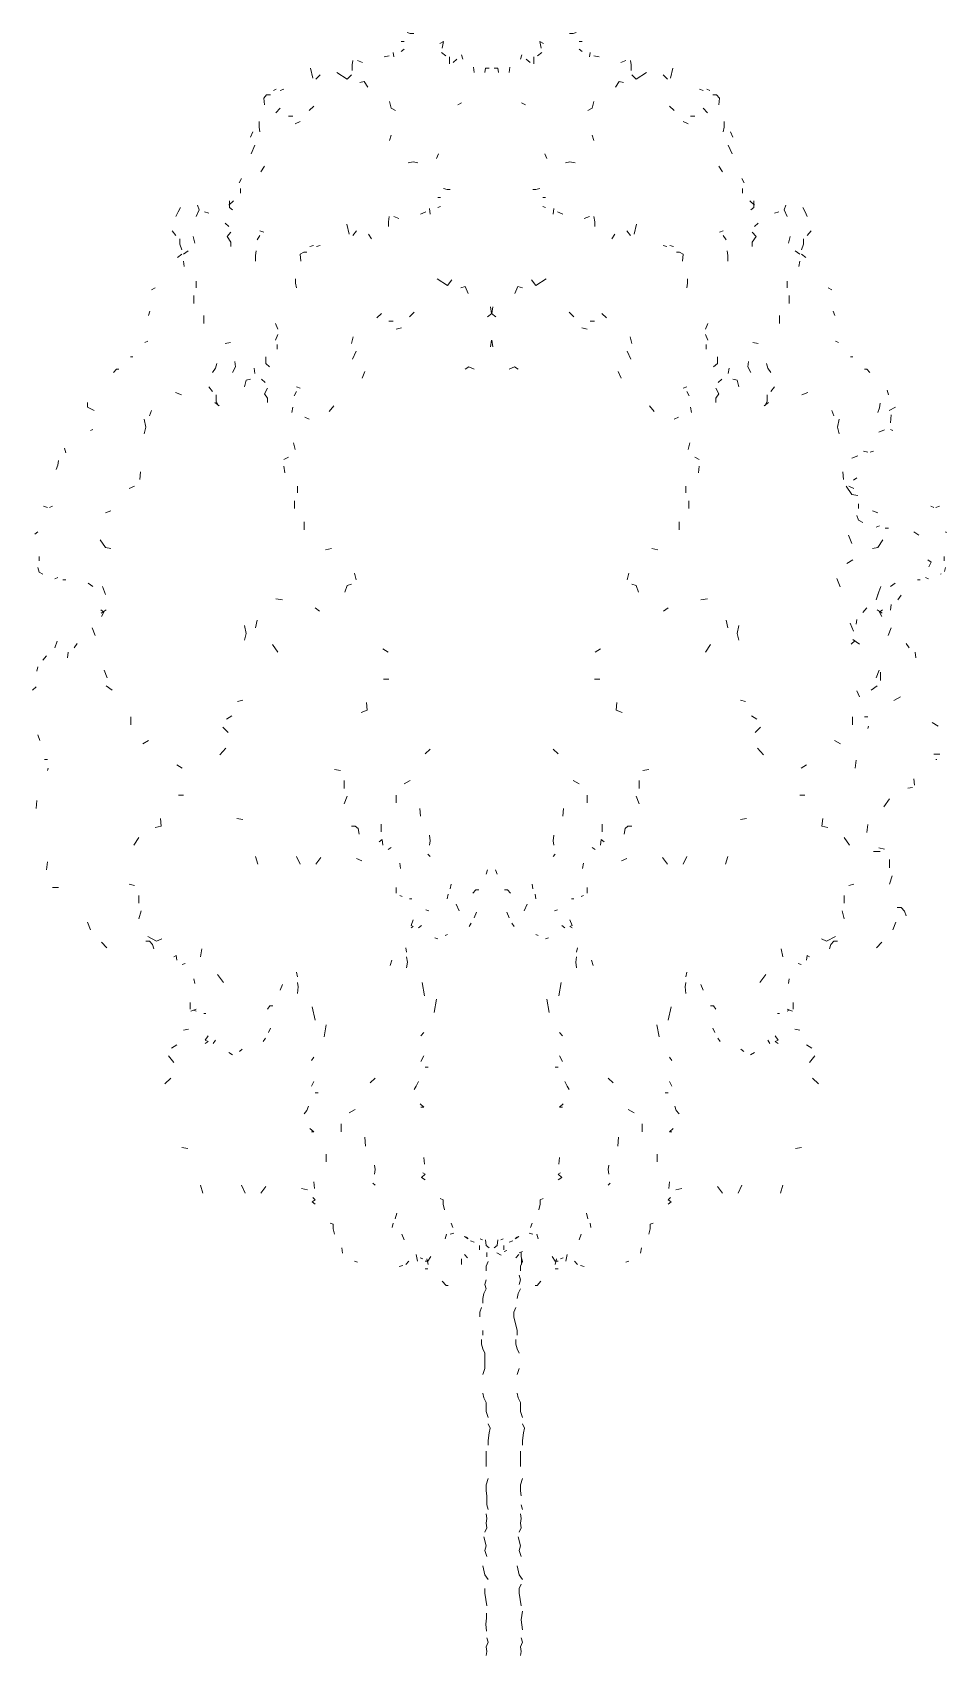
# Model space of a CAD drawing. Header units: metres. Extents: x -1315 to 1226, y 0 to 4513.
import ezdxf

# ---------------------------------------------------------------- set-up
doc = ezdxf.new("R2010")
doc.units = ezdxf.units.M
doc.layers.add('A-DETL-GENF', color=92, linetype='Continuous', lineweight=18)

# ---------------------------------------------------------------- blocks, each defined once
blk = doc.blocks.new('91 boom2 - symbolen_dwg_BE6B16-5053843-00_0 Basismaterialen')
at = {"layer": 'A-DETL-GENF'}
for p, q in [((-235.9, 4488.3), (-227.6, 4488.3)), ((266.8, 4488.3), (258.5, 4488.3)), ((-357.8, 4435.6), (-343.4, 4429.4)), ((-283.4, 4444.9), (-269, 4448)), ((-258.6, 4457.3), (-256.6, 4444.9)), ((-235.9, 4460.4), (-227.6, 4466.6)), ((-124.3, 4457.3), (-111.9, 4448)), ((-101.6, 4444.9), (-101.6, 4426.3)), ((-91.2, 4429.4), (-80.9, 4438.7)), ((-68.5, 4451.1), (-64.4, 4438.7)), ((99.4, 4451.1), (95.3, 4438.7)), ((122.1, 4429.4), (111.8, 4438.7)), ((132.5, 4444.9), (132.5, 4426.3)), ((155.2, 4457.3), (142.8, 4448)), ((266.8, 4460.4), (258.5, 4466.6)), ((289.5, 4457.3), (287.5, 4444.9)), ((314.3, 4444.9), (299.9, 4448)), ((388.7, 4435.6), (374.3, 4429.4)), ((-488, 4413.9), (-481.8, 4386)), ((-473.6, 4382.9), (-461.2, 4395.3)), ((-35.4, 4417), (-33.4, 4401.5)), ((66.3, 4417), (64.3, 4401.5)), ((504.5, 4382.9), (492.1, 4395.3)), ((518.9, 4413.9), (512.7, 4386)), ((-591.4, 4351.9), (-583.1, 4355)), ((-572.8, 4351.9), (-562.4, 4355)), ((603.7, 4351.9), (593.3, 4355)), ((622.3, 4351.9), (614, 4355)), ((-572.3, 4302.3), (-584.7, 4289.9)), ((-479.3, 4308.5), (-491.7, 4296.1)), ((-68, 4317.8), (-78.3, 4311.6)), ((98.9, 4317.8), (109.2, 4311.6)), ((510.2, 4308.5), (522.6, 4296.1)), ((603.2, 4302.3), (615.6, 4289.9)), ((-537.1, 4280.6), (-549.5, 4280.6)), ((-516.5, 4265.1), (-530.9, 4258.9)), ((547.4, 4265.1), (561.8, 4258.9)), ((568, 4280.6), (580.4, 4280.6)), ((-648.7, 4237.2), (-654.9, 4221.7)), ((-642.5, 4200), (-652.9, 4175.2)), ((-268.5, 4212.4), (-264.3, 4227.9)), ((299.4, 4212.4), (295.2, 4227.9)), ((673.4, 4200), (683.8, 4175.2)), ((679.6, 4237.2), (685.8, 4221.7)), ((-132.1, 4175.2), (-138.3, 4162.8)), ((163, 4175.2), (169.2, 4162.8)), ((-686.4, 4094.6), (-680.2, 4107)), ((-615.7, 4141.1), (-626, 4125.6)), ((646.6, 4141.1), (656.9, 4125.6)), ((717.3, 4094.6), (711.1, 4107)), ((-682.3, 4066.7), (-682.3, 4079.1)), ((713.2, 4066.7), (713.2, 4079.1)), ((-702.5, 4045), (-714.9, 4032.6)), ((-157.4, 4023.3), (-155.3, 4007.8)), ((-134.6, 4054.3), (-126.4, 4054.3)), ((-134.6, 4026.4), (-126.4, 4029.5)), ((165.5, 4054.3), (157.3, 4054.3)), ((165.5, 4026.4), (157.3, 4029.5)), ((188.3, 4023.3), (186.2, 4007.8)), ((733.4, 4045), (745.8, 4032.6)), ((-770.7, 4010.9), (-783.1, 4014)), ((-725.7, 3983), (-715.4, 3973.7)), ((-386.8, 3979.9), (-380.6, 3952)), ((-256.6, 4001.6), (-242.1, 3995.4)), ((-182.2, 4007.8), (-167.7, 4014)), ((213.1, 4007.8), (198.6, 4014)), ((287.5, 4001.6), (273, 3995.4)), ((417.7, 3979.9), (411.5, 3952)), ((756.6, 3983), (746.3, 3973.7)), ((801.6, 4010.9), (814, 4014)), ((-862.1, 3948.9), (-872.4, 3961.3)), ((-814.1, 3945.8), (-809.9, 3927.2)), ((-636.8, 3936.5), (-628.6, 3948.9)), ((-618.2, 3958.2), (-628.6, 3961.3)), ((-370.2, 3948.9), (-359.9, 3961.3)), ((-326.8, 3952), (-318.6, 3939.6)), ((357.7, 3952), (349.5, 3939.6)), ((401.1, 3948.9), (390.8, 3961.3)), ((649.1, 3958.2), (659.5, 3961.3)), ((667.7, 3936.5), (659.5, 3948.9)), ((845, 3945.8), (840.8, 3927.2)), ((893, 3948.9), (903.3, 3961.3)), ((-858, 3886.9), (-845.6, 3896.2)), ((-828.5, 3905.5), (-840.9, 3896.2)), ((-490.1, 3917.9), (-479.8, 3921)), ((-471.5, 3917.9), (-461.2, 3921)), ((502.4, 3917.9), (492.1, 3921)), ((521, 3917.9), (510.7, 3921)), ((859.4, 3905.5), (871.8, 3896.2)), ((888.9, 3886.9), (876.5, 3896.2)), ((-840.9, 3877.6), (-838.9, 3862.1)), ((871.8, 3877.6), (869.8, 3862.1)), ((-930.3, 3797), (-920, 3803.2)), ((-805.8, 3821.8), (-805.8, 3803.2)), ((836.7, 3821.8), (836.7, 3803.2)), ((961.2, 3797), (950.9, 3803.2)), ((-812, 3781.5), (-812, 3759.8)), ((842.9, 3781.5), (842.9, 3759.8)), ((-938.6, 3725.7), (-934.4, 3738.1)), ((-785.1, 3725.7), (-785.1, 3704)), ((-579, 3688.5), (-585.2, 3704)), ((-291.2, 3731.9), (-303.6, 3719.5)), ((-258.1, 3710.2), (-270.5, 3710.2)), ((-200.3, 3735), (-212.7, 3722.6)), ((231.2, 3735), (243.6, 3722.6)), ((289, 3710.2), (301.4, 3710.2)), ((322.1, 3731.9), (334.5, 3719.5)), ((609.9, 3688.5), (616.1, 3704)), ((816, 3725.7), (816, 3704)), ((969.5, 3725.7), (965.3, 3738.1)), ((-585.2, 3657.5), (-579, 3673)), ((-369.7, 3666.8), (-373.9, 3648.2)), ((-235.4, 3691.6), (-249.9, 3688.5)), ((12.6, 3638.9), (14.7, 3657.5)), ((18.3, 3638.9), (16.2, 3657.5)), ((266.3, 3691.6), (280.8, 3688.5)), ((400.6, 3666.8), (404.8, 3648.2)), ((616.1, 3657.5), (609.9, 3673)), ((-988.2, 3611), (-982, 3611)), ((-940.6, 3654.4), (-948.9, 3651.3)), ((-725.2, 3648.2), (-710.7, 3651.3)), ((-581, 3632.7), (-581, 3645.1)), ((-361.5, 3626.5), (-371.8, 3604.8)), ((392.4, 3626.5), (402.7, 3604.8)), ((611.9, 3632.7), (611.9, 3645.1)), ((756.1, 3648.2), (741.6, 3651.3)), ((971.5, 3654.4), (979.8, 3651.3)), ((1019.1, 3611), (1012.9, 3611)), ((-644.6, 3580), (-642.5, 3564.5)), ((-336.7, 3570.7), (-344.9, 3552.1)), ((367.6, 3570.7), (375.8, 3552.1)), ((675.5, 3580), (673.4, 3564.5)), ((-760.8, 3514.9), (-771.2, 3527.3)), ((-624.4, 3549), (-614.1, 3539.7)), ((-517, 3524.2), (-527.3, 3527.3)), ((547.9, 3524.2), (558.2, 3527.3)), ((655.3, 3549), (645, 3539.7)), ((791.7, 3514.9), (802.1, 3527.3)), ((-847.1, 3505.6), (-863.7, 3511.8)), ((-741.7, 3474.6), (-754.1, 3483.9)), ((-533.5, 3502.5), (-527.3, 3514.9)), ((564.4, 3502.5), (558.2, 3514.9)), ((772.6, 3474.6), (785, 3483.9)), ((878, 3505.6), (894.6, 3511.8)), ((1119.1, 3505.5), (1114.5, 3518.5)), ((-929.8, 3462.2), (-936, 3446.7)), ((-539.7, 3456), (-537.6, 3471.5)), ((-491.7, 3437.4), (-504.1, 3443.6)), ((-423.5, 3474.6), (-435.9, 3459.1)), ((454.4, 3474.6), (466.8, 3459.1)), ((522.6, 3437.4), (535, 3443.6)), ((570.6, 3456), (568.5, 3471.5)), ((960.7, 3462.2), (966.9, 3446.7)), ((1120.3, 3462.2), (1138.3, 3471.2)), ((1126.3, 3450.2), (1124, 3427.4)), ((-1099.8, 3406.4), (-1093.6, 3409.5)), ((1107.7, 3407.9), (1091.4, 3401.3)), ((1130.7, 3406.4), (1124.5, 3409.5)), ((-1168, 3344.4), (-1172.1, 3356.8)), ((-535.1, 3372.3), (-530.9, 3353.7)), ((566, 3372.3), (561.8, 3353.7)), ((1049.4, 3349.3), (1061, 3346)), ((1068, 3346), (1077.3, 3349.3)), ((-549.5, 3332), (-561.9, 3325.8)), ((-561.9, 3307.2), (-559.9, 3288.6)), ((580.4, 3332), (592.8, 3325.8)), ((592.8, 3307.2), (590.8, 3288.6)), ((1033.3, 3336.2), (1017, 3329.7)), ((-977.3, 3251.4), (-991.8, 3245.2)), ((-960.8, 3291.7), (-962.9, 3270)), ((-524.7, 3251.4), (-524.7, 3232.8)), ((555.6, 3251.4), (555.6, 3232.8)), ((991.7, 3291.7), (993.8, 3270)), ((1008.2, 3251.4), (1022.7, 3245.2)), ((1021.5, 3267.9), (1030.8, 3274.4)), ((-533, 3211.1), (-533, 3189.4)), ((563.9, 3211.1), (563.9, 3189.4)), ((-1230, 3195.6), (-1219.6, 3192.5)), ((-1213.4, 3192.5), (-1205.2, 3195.6)), ((-1043.5, 3183.2), (-1057.9, 3177)), ((1035.4, 3189.8), (1035.4, 3202.8)), ((1074.4, 3183.2), (1088.8, 3177)), ((1244.3, 3192.5), (1236.1, 3195.6)), ((1260.9, 3195.6), (1250.5, 3192.5)), ((-1254.8, 3118.1), (-1246.5, 3124.3)), ((-506.1, 3152.2), (-506.1, 3130.5)), ((537, 3152.2), (537, 3130.5)), ((1007.7, 3114.9), (1017, 3092.1)), ((1093.5, 3140.9), (1084.2, 3137.7)), ((1119.1, 3134.4), (1109.8, 3134.4)), ((1202.8, 3114.9), (1188.9, 3124.7)), ((1280, 3122.4), (1277.4, 3124.3)), ((-446.2, 3074.7), (-429.7, 3077.8)), ((477.1, 3074.7), (460.6, 3077.8)), ((-1242.4, 3043.7), (-1242.4, 3056.1)), ((1019.3, 3046.6), (1003.1, 3036.8)), ((1273.3, 3043.7), (1273.3, 3056.1)), ((1273.9, 3014.7), (1277.4, 3025.1)), ((-1190.7, 2997.2), (-1199, 2994.1)), ((-1168, 2991), (-1176.2, 2991)), ((-1093.6, 2972.4), (-1106, 2981.7)), ((-365.6, 3009.6), (-361.5, 2991)), ((396.5, 3009.6), (392.4, 2991)), ((975.2, 2994.5), (984.5, 2971.7)), ((1124.5, 2972.4), (1136.9, 2981.7)), ((1198.9, 2991), (1207.1, 2991)), ((1221.6, 2997.2), (1229.9, 2994.1)), ((1262.9, 3006.5), (1264.7, 3007.6)), ((-1066.2, 2972.4), (-1057.9, 2950.7)), ((-566.1, 2935.2), (-584.7, 2938.3)), ((597, 2935.2), (615.6, 2938.3)), ((1084.2, 2935.9), (1091.2, 2955.4)), ((1097.1, 2972.4), (1088.8, 2950.7)), ((1144.7, 2935.9), (1154, 2948.9)), ((-1055.9, 2907.3), (-1070.3, 2898)), ((-462.7, 2904.2), (-475.1, 2913.5)), ((493.6, 2904.2), (506, 2913.5)), ((1047, 2900.1), (1058.7, 2913.1)), ((1086.8, 2907.3), (1101.2, 2898)), ((1126.1, 2922.9), (1123.8, 2906.6)), ((-1095.1, 2857.7), (-1086.9, 2836)), ((-641, 2857.7), (-636.8, 2879.4)), ((671.9, 2857.7), (667.7, 2879.4)), ((1012.4, 2870.8), (1021.7, 2848)), ((1028.4, 2867.5), (1030.8, 2880.5)), ((1126, 2857.7), (1117.8, 2836)), ((-1199, 2801.9), (-1192.8, 2820.5)), ((-1145.2, 2801.9), (-1137, 2814.3)), ((-579, 2789.5), (-593.4, 2811.2)), ((-287.1, 2798.8), (-272.6, 2789.5)), ((318, 2798.8), (303.5, 2789.5)), ((609.9, 2789.5), (624.3, 2811.2)), ((1014.5, 2812.2), (1026.1, 2822)), ((1019.3, 2825.2), (1037.9, 2812.2)), ((1176.1, 2801.9), (1167.9, 2814.3)), ((-1232, 2767.8), (-1221.7, 2780.2)), ((-1161.8, 2789.5), (-1163.8, 2774)), ((1192.7, 2789.5), (1194.7, 2774)), ((-1248.6, 2736.8), (-1246.5, 2749.2)), ((-1062.1, 2739.9), (-1053.8, 2718.2)), ((-270.5, 2715.1), (-285, 2715.1)), ((301.4, 2715.1), (315.9, 2715.1)), ((1093, 2739.9), (1084.7, 2718.2)), ((1096.1, 2734.1), (1096.1, 2711.3)), ((-1261, 2684.1), (-1250.6, 2693.4)), ((-1055.9, 2696.5), (-1039.3, 2684.1)), ((1037.7, 2665.7), (1030.8, 2682)), ((1086.8, 2696.5), (1070.2, 2684.1)), ((1133.3, 2656), (1151.9, 2665.7)), ((-690.6, 2653.1), (-676.1, 2656.2)), ((721.5, 2653.1), (707, 2656.2)), ((-987.7, 2609.7), (-987.7, 2588)), ((-717.4, 2566.3), (-731.9, 2581.8)), ((-721.6, 2603.5), (-707.1, 2612.8)), ((752.5, 2603.5), (738, 2612.8)), ((748.3, 2566.3), (762.8, 2581.8)), ((1018.6, 2609.7), (1018.6, 2588)), ((1061, 2610.4), (1051.7, 2610.4)), ((1061, 2577.8), (1063.3, 2584.3)), ((1240.2, 2594.1), (1256.5, 2584.3)), ((-1240.3, 2544.6), (-1246.5, 2560.1)), ((-954.6, 2535.3), (-938.1, 2544.6)), ((985.5, 2535.3), (969, 2544.6)), ((-1219.6, 2491.9), (-1227.9, 2491.9)), ((-740.2, 2504.3), (-723.6, 2522.9)), ((-155.3, 2519.8), (-169.8, 2507.4)), ((186.2, 2519.8), (200.7, 2507.4)), ((771.1, 2504.3), (754.5, 2522.9)), ((1026.1, 2467.2), (1028.4, 2489.9)), ((1261.1, 2506.2), (1244.9, 2506.2)), ((1250.5, 2491.9), (1253.2, 2491.9)), ((-1219.6, 2460.9), (-1217.6, 2467.1)), ((-859.5, 2476.4), (-845.1, 2467.1)), ((-421.4, 2464), (-404.9, 2460.9)), ((452.3, 2464), (435.8, 2460.9)), ((890.4, 2476.4), (876, 2467.1)), ((1189.1, 2437.9), (1190.9, 2420.3)), ((-840.9, 2392.7), (-855.4, 2392.7)), ((-394.5, 2433), (-394.5, 2411.3)), ((-250.4, 2392.7), (-250.4, 2371)), ((-211.1, 2433), (-227.6, 2423.7)), ((242, 2433), (258.5, 2423.7)), ((281.3, 2392.7), (281.3, 2371)), ((425.4, 2433), (425.4, 2411.3)), ((871.8, 2392.7), (886.3, 2392.7)), ((1185.4, 2414), (1172.8, 2411.8)), ((-1250.6, 2355.5), (-1248.6, 2377.2)), ((-386.3, 2389.6), (-394.5, 2367.9)), ((-182.2, 2333.8), (-184.2, 2355.5)), ((213.1, 2333.8), (215.1, 2355.5)), ((417.2, 2389.6), (425.4, 2367.9)), ((1121.6, 2382.5), (1105.4, 2359.7)), ((-676.1, 2324.5), (-692.6, 2327.6)), ((-291.7, 2312.1), (-291.7, 2290.4)), ((322.6, 2312.1), (322.6, 2290.4)), ((707, 2324.5), (723.5, 2327.6)), ((1058.7, 2288.1), (1061, 2310.9)), ((-964.9, 2274.9), (-979.4, 2253.2)), ((995.8, 2274.9), (1010.3, 2253.2)), ((-634.8, 2200.5), (-641, 2222.2)), ((-517, 2200.5), (-527.3, 2222.2)), ((-459.1, 2219.1), (-473.6, 2200.5)), ((-345.4, 2209.8), (-359.9, 2216)), ((-272.6, 2240.8), (-264.3, 2247)), ((-155.3, 2222.2), (-161.5, 2228.4)), ((186.2, 2222.2), (192.4, 2228.4)), ((303.5, 2240.8), (295.2, 2247)), ((376.3, 2209.8), (390.8, 2216)), ((490, 2219.1), (504.5, 2200.5)), ((547.9, 2200.5), (558.2, 2222.2)), ((665.7, 2200.5), (671.9, 2222.2)), ((1095.9, 2236.1), (1077.3, 2236.1)), ((1091.4, 2245.8), (1107.7, 2242.6)), ((1121.6, 2213.3), (1121.6, 2190.5)), ((-1221.7, 2185), (-1219.6, 2206.7)), ((-239.5, 2203.6), (-237.5, 2188.1)), ((0.2, 2172.6), (4.3, 2185)), ((30.7, 2172.6), (26.6, 2185)), ((270.4, 2203.6), (268.4, 2188.1)), ((1128.6, 2167.7), (1121.6, 2144.9)), ((-1188.6, 2135.4), (-1205.2, 2135.4)), ((-991.8, 2144.7), (-977.3, 2141.6)), ((-249.9, 2135.4), (-249.9, 2119.9)), ((-99.5, 2132.3), (-97.4, 2144.7)), ((130.4, 2132.3), (128.3, 2144.7)), ((280.8, 2135.4), (280.8, 2119.9)), ((1022.7, 2144.7), (1008.2, 2141.6)), ((-964.9, 2113.7), (-964.9, 2092)), ((-239.5, 2113.7), (-233.3, 2110.6)), ((-212.7, 2104.4), (-206.5, 2104.4)), ((-107.8, 2104.4), (-105.7, 2116.8)), ((-74.7, 2070.3), (-83, 2088.9)), ((105.6, 2070.3), (113.9, 2088.9)), ((138.7, 2104.4), (136.6, 2116.8)), ((243.6, 2104.4), (237.4, 2104.4)), ((270.4, 2113.7), (264.2, 2110.6)), ((995.8, 2113.7), (995.8, 2092)), ((-1099.8, 2017.6), (-1108, 2039.3)), ((-958.7, 2070.3), (-964.9, 2048.6)), ((-159.4, 2070.3), (-167.7, 2073.4)), ((-47.3, 2026.9), (-41.1, 2036.2)), ((-32.9, 2051.7), (-26.7, 2067.2)), ((63.8, 2051.7), (57.6, 2067.2)), ((78.2, 2026.9), (72, 2036.2)), ((190.3, 2070.3), (198.6, 2073.4)), ((989.6, 2070.3), (995.8, 2048.6)), ((1130.7, 2017.6), (1138.9, 2039.3)), ((-187.9, 2023.8), (-179.6, 2030)), ((-142.4, 1995.9), (-134.1, 1992.8)), ((-113.5, 2002.1), (-107.3, 2005.2)), ((144.4, 2002.1), (138.2, 2005.2)), ((173.3, 1995.9), (165, 1992.8)), ((218.8, 2023.8), (210.5, 2030)), ((-1054.3, 1968), (-1068.8, 1983.5)), ((-793.9, 1943.2), (-789.8, 1964.9)), ((-223, 1968), (-220.9, 1955.6)), ((253.9, 1968), (251.8, 1955.6)), ((824.8, 1943.2), (820.7, 1964.9)), ((1085.2, 1968), (1099.7, 1983.5)), ((-845.1, 1921.5), (-836.8, 1924.6)), ((-526.8, 1899.8), (-524.7, 1887.4)), ((-266.4, 1918.4), (-262.3, 1933.9)), ((297.3, 1918.4), (293.2, 1933.9)), ((557.7, 1899.8), (555.6, 1887.4)), ((876, 1921.5), (867.7, 1924.6)), ((-812, 1881.2), (-809.9, 1868.8)), ((-729.8, 1871.9), (-746.4, 1893.6)), ((-572.3, 1850.2), (-566.1, 1865.7)), ((-177.5, 1871.9), (-171.3, 1834.7)), ((208.4, 1871.9), (202.2, 1834.7)), ((603.2, 1850.2), (597, 1865.7)), ((760.7, 1871.9), (777.3, 1893.6)), ((842.9, 1881.2), (840.8, 1868.8)), ((-822.3, 1816.1), (-822.3, 1797.5)), ((-138.3, 1825.4), (-144.5, 1788.2)), ((169.2, 1825.4), (175.4, 1788.2)), ((853.2, 1816.1), (853.2, 1797.5)), ((-820.8, 1791.3), (-806.3, 1797.5)), ((-812, 1794.4), (-805.8, 1791.3)), ((-785.1, 1785.1), (-778.9, 1785.1)), ((-483.4, 1803.7), (-475.1, 1766.5)), ((514.3, 1803.7), (506, 1766.5)), ((816, 1785.1), (809.8, 1785.1)), ((842.9, 1794.4), (836.7, 1791.3)), ((851.7, 1791.3), (837.2, 1797.5)), ((-841.4, 1738.6), (-827, 1741.7)), ((-619.8, 1707.6), (-613.6, 1716.9)), ((-605.3, 1732.4), (-599.1, 1744.8)), ((-444.1, 1754.1), (-450.3, 1720)), ((-173.4, 1732.4), (-181.7, 1723.1)), ((204.3, 1732.4), (212.6, 1723.1)), ((475, 1754.1), (481.2, 1720)), ((636.2, 1732.4), (630, 1744.8)), ((650.7, 1707.6), (644.5, 1716.9)), ((872.3, 1738.6), (857.9, 1741.7)), ((-874.5, 1689), (-860, 1698.3)), ((-758.3, 1701.4), (-752.1, 1710.7)), ((-714.9, 1676.6), (-704.5, 1670.4)), ((-685.9, 1679.7), (-677.7, 1685.9)), ((716.8, 1679.7), (708.6, 1685.9)), ((745.8, 1676.6), (735.4, 1670.4)), ((789.2, 1701.4), (783, 1710.7)), ((905.4, 1689), (890.9, 1698.3)), ((-868.3, 1648.7), (-882.8, 1667.3)), ((-479.3, 1664.2), (-485.5, 1654.9)), ((-173.4, 1667.3), (-181.7, 1651.8)), ((-169.3, 1636.3), (-161, 1636.3)), ((200.2, 1636.3), (191.9, 1636.3)), ((204.3, 1667.3), (212.6, 1651.8)), ((510.2, 1664.2), (516.4, 1654.9)), ((899.2, 1648.7), (913.7, 1667.3)), ((-893.1, 1589.8), (-876.6, 1605.3)), ((-479.3, 1596), (-485.5, 1583.6)), ((-308.2, 1605.3), (-322.7, 1592.9)), ((339.1, 1605.3), (353.6, 1592.9)), ((510.2, 1596), (516.4, 1583.6)), ((924, 1589.8), (907.5, 1605.3)), ((-475.1, 1565), (-466.9, 1565)), ((506, 1565), (497.8, 1565)), ((-364, 1518.5), (-380.6, 1509.2)), ((394.9, 1518.5), (411.5, 1509.2)), ((-403.3, 1478.2), (-403.3, 1456.5)), ((434.2, 1478.2), (434.2, 1456.5)), ((-829, 1410), (-845.6, 1413.1)), ((-335.1, 1416.2), (-337.2, 1441)), ((366, 1416.2), (368.1, 1441)), ((859.9, 1410), (876.5, 1413.1)), ((-444.6, 1394.5), (-444.6, 1372.8)), ((-173.4, 1385.2), (-171.3, 1366.6)), ((204.3, 1385.2), (202.2, 1366.6)), ((475.5, 1394.5), (475.5, 1372.8)), ((-479.3, 1317), (-477.2, 1298.4)), ((-308.2, 1307.7), (-314.4, 1313.9)), ((339.1, 1307.7), (345.3, 1313.9)), ((510.2, 1317), (508.1, 1298.4)), ((-787.7, 1286), (-793.9, 1307.7)), ((-669.9, 1286), (-680.2, 1307.7)), ((-612, 1304.6), (-626.5, 1286)), ((-496.3, 1295.3), (-512.8, 1298.4)), ((527.2, 1295.3), (543.7, 1298.4)), ((642.9, 1304.6), (657.4, 1286)), ((700.8, 1286), (711.1, 1307.7)), ((818.6, 1286), (824.8, 1307.7)), ((-252.4, 1214.7), (-248.3, 1230.2)), ((283.3, 1214.7), (279.2, 1230.2)), ((-260.7, 1189.9), (-258.6, 1202.3)), ((-89.2, 1174.4), (-99.5, 1171.3)), ((-96.9, 1202.3), (-92.8, 1189.9)), ((120.1, 1174.4), (130.4, 1171.3)), ((127.8, 1202.3), (123.7, 1189.9)), ((291.6, 1189.9), (289.5, 1202.3)), ((-400.7, 1134.1), (-398.7, 1118.6)), ((-227.6, 1155.8), (-233.8, 1171.3)), ((-109.8, 1171.3), (-114, 1158.9)), ((-33.4, 1149.6), (-43.7, 1152.7)), ((-18.4, 1127.9), (-18.4, 1140.3)), ((-16.3, 1158.9), (-10.1, 1155.8)), ((47.2, 1158.9), (41, 1155.8)), ((49.3, 1127.9), (49.3, 1140.3)), ((64.3, 1149.6), (74.6, 1152.7)), ((140.7, 1171.3), (144.9, 1158.9)), ((258.5, 1155.8), (264.7, 1171.3)), ((431.6, 1134.1), (429.6, 1118.6)), ((-365.6, 1096.9), (-357.3, 1093.8)), ((-241.6, 1081.4), (-231.3, 1084.5)), ((-223, 1087.6), (-214.7, 1096.9)), ((-190.4, 1096.9), (-194.6, 1115.5)), ((-183.7, 1106.2), (-175.5, 1103.1)), ((-165.1, 1103.1), (-161, 1087.6)), ((-68, 1087.6), (-68, 1103.1)), ((-59.7, 1115.5), (-51.5, 1106.2)), ((2.4, 1108.6), (2.4, 1120.6)), ((41.9, 1113.2), (30.3, 1119.7)), ((57.4, 1126.2), (50.4, 1123.4)), ((90.6, 1115.5), (82.4, 1106.2)), ((100.8, 1123.4), (91.5, 1119.7)), ((98.9, 1087.6), (98.9, 1103.1)), ((196, 1103.1), (191.9, 1087.6)), ((214.6, 1106.2), (206.4, 1103.1)), ((221.3, 1096.9), (225.5, 1115.5)), ((253.9, 1087.6), (245.6, 1096.9)), ((272.5, 1081.4), (262.2, 1084.5)), ((396.5, 1096.9), (388.2, 1093.8)), ((-161.5, 1075.2), (-169.8, 1075.2)), ((192.4, 1075.2), (200.7, 1075.2)), ((-9.3, 890.9), (-9.3, 904)), ((86, 781.2), (92.2, 797.9)), ((0, 525.4), (0, 568.2)), ((95.3, 525.4), (95.3, 568.2)), ((100.8, 406.4), (97.7, 419.4))]:
    blk.add_line(p, q, dxfattribs=at)
at = {"layer": 'A-DETL-GENF', "flags": 128}
for points in [[(-219.4, 4513.1), (-211.1, 4510), (-200.8, 4510)], [(250.3, 4513.1), (242, 4510), (231.7, 4510)], [(-128.4, 4482.1), (-118.1, 4488.3), (-122.2, 4469.7)], [(159.3, 4482.1), (149, 4488.3), (153.1, 4469.7)], [(-372.3, 4407.7), (-372.3, 4423.2), (-370.2, 4435.6)], [(403.2, 4407.7), (403.2, 4423.2), (401.1, 4435.6)], [(-373.9, 4395.3), (-386.3, 4382.9), (-415.2, 4401.5)], [(8.5, 4413.9), (-1.9, 4413.9), (-3.9, 4401.5)], [(22.4, 4413.9), (32.8, 4413.9), (34.8, 4401.5)], [(404.8, 4395.3), (417.2, 4382.9), (446.1, 4401.5)], [(-616.2, 4311.6), (-618.2, 4330.2), (-610, 4339.5), (-599.6, 4339.5)], [(-328.4, 4361.2), (-338.7, 4376.7), (-351.1, 4373.6)], [(359.3, 4361.2), (369.6, 4376.7), (382, 4373.6)], [(647.1, 4311.6), (649.1, 4330.2), (640.9, 4339.5), (630.5, 4339.5)], [(-251.9, 4296.1), (-264.3, 4302.3), (-268.5, 4320.9)], [(282.8, 4296.1), (295.2, 4302.3), (299.4, 4320.9)], [(-628.6, 4237.2), (-630.6, 4249.6), (-630.6, 4265.1)], [(659.5, 4237.2), (661.5, 4249.6), (661.5, 4265.1)], [(-189.9, 4150.4), (-202.3, 4153.5), (-216.8, 4150.4)], [(220.8, 4150.4), (233.2, 4153.5), (247.7, 4150.4)], [(-118.1, 4079.1), (-107.8, 4076), (-99.5, 4076)], [(149, 4079.1), (138.7, 4076), (130.4, 4076)], [(-862.1, 4001.6), (-855.9, 4014), (-849.7, 4026.4)], [(-802.2, 4032.6), (-798, 4020.2), (-806.3, 4001.6)], [(-705, 4020.2), (-713.3, 4026.4), (-713.3, 4045)], [(735.9, 4020.2), (744.2, 4026.4), (744.2, 4045)], [(833.1, 4032.6), (828.9, 4020.2), (837.2, 4001.6)], [(893, 4001.6), (886.8, 4014), (880.6, 4026.4)], [(-271, 3973.7), (-271, 3986.1), (-269, 4001.6)], [(301.9, 3973.7), (301.9, 3986.1), (299.9, 4001.6)], [(-845.6, 3908.6), (-851.8, 3924.1), (-851.8, 3939.6)], [(-709.2, 3958.2), (-719.5, 3945.8), (-709.2, 3930.3), (-709.2, 3917.9)], [(740.1, 3958.2), (750.4, 3945.8), (740.1, 3930.3), (740.1, 3917.9)], [(876.5, 3908.6), (882.7, 3924.1), (882.7, 3939.6)], [(-641, 3877.6), (-641, 3893.1), (-638.9, 3905.5)], [(-514.9, 3877.6), (-517, 3896.2), (-506.6, 3902.4), (-498.4, 3902.4)], [(545.8, 3877.6), (547.9, 3896.2), (537.5, 3902.4), (529.3, 3902.4)], [(671.9, 3877.6), (671.9, 3893.1), (669.8, 3905.5)], [(-527.3, 3803.2), (-529.4, 3815.6), (-529.4, 3828)], [(-94.9, 3824.9), (-107.3, 3809.4), (-136.2, 3828)], [(-49.4, 3787.7), (-57.7, 3806.3), (-70.1, 3803.2)], [(80.3, 3787.7), (88.6, 3806.3), (101, 3803.2)], [(125.8, 3824.9), (138.2, 3809.4), (167.1, 3828)], [(558.2, 3803.2), (560.3, 3815.6), (560.3, 3828)], [(3.8, 3722.6), (16.2, 3731.9), (18.3, 3750.5)], [(27.1, 3722.6), (14.7, 3731.9), (12.6, 3750.5)], [(-601.7, 3583.1), (-612, 3592.4), (-612, 3611)], [(632.6, 3583.1), (642.9, 3592.4), (642.9, 3611)], [(-1035.7, 3567.6), (-1027.4, 3576.9), (-1021.2, 3576.9)], [(-760.8, 3567.6), (-752.6, 3580), (-748.4, 3592.4)], [(-698.8, 3598.6), (-696.8, 3583.1), (-705, 3567.6)], [(-58.2, 3576.9), (-47.8, 3583.1), (-33.4, 3576.9)], [(89.1, 3576.9), (78.7, 3583.1), (64.3, 3576.9)], [(729.7, 3598.6), (727.7, 3583.1), (735.9, 3567.6)], [(791.7, 3567.6), (783.5, 3580), (779.3, 3592.4)], [(1066.6, 3567.6), (1058.3, 3576.9), (1052.1, 3576.9)], [(-654.9, 3549), (-667.3, 3545.9), (-671.5, 3527.3)], [(-607.9, 3524.2), (-616.2, 3508.7), (-607.9, 3496.3), (-607.9, 3483.9)], [(638.8, 3524.2), (647.1, 3508.7), (638.8, 3496.3), (638.8, 3483.9)], [(685.8, 3549), (698.2, 3545.9), (702.4, 3527.3)], [(-1089.4, 3462.2), (-1108, 3471.5), (-1108, 3483.9)], [(-744.3, 3474.6), (-750.5, 3487), (-750.5, 3505.6)], [(775.2, 3474.6), (781.4, 3487), (781.4, 3505.6)], [(1088.9, 3456.7), (1093.5, 3469.7), (1095.9, 3482.7)], [(-950.5, 3437.4), (-946.3, 3415.7), (-950.5, 3397.1)], [(981.4, 3437.4), (977.2, 3415.7), (981.4, 3397.1)], [(-1194.8, 3297.9), (-1190.7, 3310.3), (-1188.6, 3322.7)], [(1000.7, 3251.6), (1017, 3228.8), (1033.3, 3225.6)], [(1047, 3150.7), (1035.4, 3157.2), (1030.8, 3170.2)], [(-1072.4, 3102.6), (-1057.9, 3080.9), (-1043.5, 3077.8)], [(1103.3, 3102.6), (1088.8, 3080.9), (1074.4, 3077.8)], [(-1232, 3006.5), (-1242.4, 3012.7), (-1246.5, 3025.1)], [(1230.7, 3027), (1237.7, 3040), (1228.4, 3046.6)], [(-373.9, 2978.6), (-386.3, 2975.5), (-392.5, 2956.9)], [(404.8, 2978.6), (417.2, 2975.5), (423.4, 2956.9)], [(-1068.8, 2888.7), (-1062.6, 2901.1), (-1070.8, 2907.3)], [(1099.7, 2888.7), (1093.5, 2901.1), (1101.7, 2907.3)], [(-671.5, 2863.9), (-667.3, 2842.2), (-671.5, 2823.6)], [(702.4, 2863.9), (698.2, 2842.2), (702.4, 2823.6)], [(-332.5, 2650), (-330.5, 2628.3), (-347, 2622.1)], [(363.4, 2650), (361.4, 2628.3), (377.9, 2622.1)], [(-905, 2327.6), (-902.9, 2305.9), (-919.5, 2302.8)], [(-373.9, 2305.9), (-363.5, 2305.9), (-355.3, 2299.7), (-353.2, 2284.2)], [(404.8, 2305.9), (394.4, 2305.9), (386.2, 2299.7), (384.1, 2284.2)], [(935.9, 2327.6), (933.8, 2305.9), (950.4, 2302.8)], [(-297.4, 2262.5), (-289.1, 2268.7), (-287.1, 2253.2)], [(-157.4, 2253.2), (-155.3, 2265.6), (-157.4, 2281.1)], [(188.3, 2253.2), (186.2, 2265.6), (188.3, 2281.1)], [(328.3, 2262.5), (320, 2268.7), (318, 2253.2)], [(-37, 2119.9), (-28.7, 2129.2), (-20.5, 2129.2)], [(67.9, 2119.9), (59.6, 2129.2), (51.4, 2129.2)], [(1142.6, 2079.8), (1154.2, 2079.8), (1163.5, 2070.1), (1168.1, 2057)], [(-202.3, 2045.5), (-208.5, 2030), (-202.3, 2026.9), (-208.5, 2023.8)], [(233.2, 2045.5), (239.4, 2030), (233.2, 2026.9), (239.4, 2023.8)], [(-946.3, 1986.6), (-936, 1986.6), (-927.7, 1977.3), (-923.6, 1964.9)], [(-901.4, 1992.8), (-915.8, 1986.6), (-940.6, 1999)], [(932.3, 1992.8), (946.7, 1986.6), (971.5, 1999)], [(977.2, 1986.6), (966.9, 1986.6), (958.6, 1977.3), (954.5, 1964.9)], [(-867.8, 1943.2), (-861.6, 1946.3), (-859.5, 1933.9)], [(-220.9, 1943.2), (-218.9, 1927.7), (-220.9, 1912.2)], [(251.8, 1943.2), (249.8, 1927.7), (251.8, 1912.2)], [(898.7, 1943.2), (892.5, 1946.3), (890.4, 1933.9)], [(-524.7, 1871.9), (-522.7, 1859.5), (-524.7, 1840.9)], [(555.6, 1871.9), (553.6, 1859.5), (555.6, 1840.9)], [(-607.4, 1797.5), (-601.2, 1806.8), (-592.9, 1806.8)], [(638.3, 1797.5), (632.1, 1806.8), (623.8, 1806.8)], [(-772.7, 1723.1), (-781, 1710.7), (-772.7, 1707.6), (-781, 1701.4)], [(803.6, 1723.1), (811.9, 1710.7), (803.6, 1707.6), (811.9, 1701.4)], [(-187.9, 1596), (-194.1, 1583.6), (-200.3, 1574.3)], [(218.8, 1596), (225, 1583.6), (231.2, 1574.3)], [(-493.7, 1527.8), (-497.9, 1515.4), (-506.1, 1506.1)], [(-183.7, 1534), (-173.4, 1524.7), (-181.7, 1524.7)], [(214.6, 1534), (204.3, 1524.7), (212.6, 1524.7)], [(524.6, 1527.8), (528.8, 1515.4), (537, 1506.1)], [(-489.6, 1465.8), (-479.3, 1456.5), (-485.5, 1456.5)], [(520.5, 1465.8), (510.2, 1456.5), (516.4, 1456.5)], [(-310.3, 1338.7), (-308.2, 1351.1), (-310.3, 1363.5)], [(341.2, 1338.7), (339.1, 1351.1), (341.2, 1363.5)], [(-175.5, 1341.8), (-169.3, 1338.7), (-179.6, 1329.4), (-169.3, 1323.2)], [(206.4, 1341.8), (200.2, 1338.7), (210.5, 1329.4), (200.2, 1323.2)], [(-481.3, 1273.6), (-475.1, 1267.4), (-483.4, 1261.2), (-475.1, 1255)], [(-127.9, 1270.5), (-119.7, 1267.4), (-119.7, 1255), (-115.5, 1239.5)], [(158.8, 1270.5), (150.6, 1267.4), (150.6, 1255), (146.4, 1239.5)], [(512.2, 1273.6), (506, 1267.4), (514.3, 1261.2), (506, 1255)], [(-433.8, 1202.3), (-425.5, 1199.2), (-425.5, 1186.8), (-421.4, 1171.3)], [(464.7, 1202.3), (456.4, 1199.2), (456.4, 1186.8), (452.3, 1171.3)], [(-49.9, 1158.9), (-60.2, 1165.1), (-51.5, 1162)], [(-1.9, 1155.8), (0.2, 1140.3), (8.5, 1134.1)], [(32.8, 1155.8), (30.7, 1140.3), (22.4, 1134.1)], [(80.8, 1158.9), (90.6, 1165.1), (82.4, 1162)], [(-153.2, 1109.3), (-161.5, 1096.9), (-169.8, 1096.9)], [(0, 1069.5), (0, 1082.5), (5.5, 1095.5)], [(95.3, 1069.5), (95.3, 1082.5), (100.8, 1095.5), (97.7, 1108.6), (97.7, 1120.6)], [(184.1, 1109.3), (192.4, 1096.9), (200.7, 1096.9)], [(-121.7, 1041.1), (-111.4, 1028.7), (-105.2, 1028.7)], [(-9.3, 980.2), (-9.3, 993.2), (-6.2, 1006.3), (0, 1019.3), (-3.1, 1031.4), (0, 1044.4)], [(92.2, 1031.4), (95.3, 1044.4), (92.2, 1057.4)], [(152.6, 1041.1), (142.3, 1028.7), (136.1, 1028.7)], [(86, 993.2), (89.1, 1006.3), (95.3, 1019.3)], [(-17.8, 942.1), (-17.8, 955.1), (-12.4, 968.1)], [(86, 890.9), (86, 904), (77.5, 942.1), (77.5, 955.1), (82.9, 968.1)], [(-9.3, 781.2), (-3.1, 797.9), (-3.1, 840.7), (-9.3, 852.8), (-12.4, 865.8), (-12.4, 878.8)], [(92.2, 840.7), (86, 852.8), (82.9, 865.8), (82.9, 878.8)], [(5.5, 662.2), (0, 678.9), (0, 704), (-6.2, 717), (-9.3, 730)], [(100.8, 662.2), (95.3, 678.9), (95.3, 704), (89.1, 717), (86, 730)], [(5.5, 585), (5.5, 598), (8.6, 619.4), (11.7, 632.4), (5.5, 644.5)], [(100.8, 585), (100.8, 598), (103.9, 619.4), (107, 632.4), (100.8, 644.5)], [(5.5, 406.4), (2.4, 419.4), (2.4, 444.5), (0, 457.6), (0, 474.3), (5.5, 492)], [(97.7, 444.5), (95.3, 457.6), (95.3, 474.3), (100.8, 492)], [(-3.1, 343.2), (2.4, 355.3), (0, 368.3), (2.4, 381.3), (0, 394.3)], [(92.2, 343.2), (97.7, 355.3), (95.3, 368.3), (97.7, 381.3), (95.3, 394.3)], [(2.4, 275.3), (-3.1, 292), (0, 305), (-6.2, 330.1)], [(97.7, 275.3), (92.2, 292), (95.3, 305), (89.1, 330.1)], [(5.5, 211.1), (-3.1, 224.1), (-9.3, 249.2)], [(100.8, 211.1), (92.2, 224.1), (86, 249.2)], [(2.4, 138.6), (-3.1, 173), (-3.1, 186)], [(97.7, 138.6), (92.2, 173), (92.2, 186), (97.7, 198.1)], [(0.8, 118.1), (1.6, 104.2), (-0.7, 87.4), (1.6, 67.9)], [(100.8, 123.7), (97.7, 99.5), (100.8, 71.6)], [(0, 0), (2.4, 11.2), (0, 24.2), (5.5, 37.2), (2.4, 49.3)], [(95.3, 0), (97.7, 11.2), (95.3, 24.2), (100.8, 37.2), (97.7, 49.3)]]:
    blk.add_lwpolyline(points, dxfattribs=at)
blk = doc.blocks.new('91 boom2 - Type 1-3641450-00_0 Basismaterialen')
blk.add_blockref('91 boom2 - symbolen_dwg_BE6B16-5053843-00_0 Basismaterialen', (-54.2, 0))

msp = doc.modelspace()

# ---------------------------------------------------------------- block references
msp.add_blockref('91 boom2 - Type 1-3641450-00_0 Basismaterialen', (0, 0))

doc.saveas('drawing.dxf')
